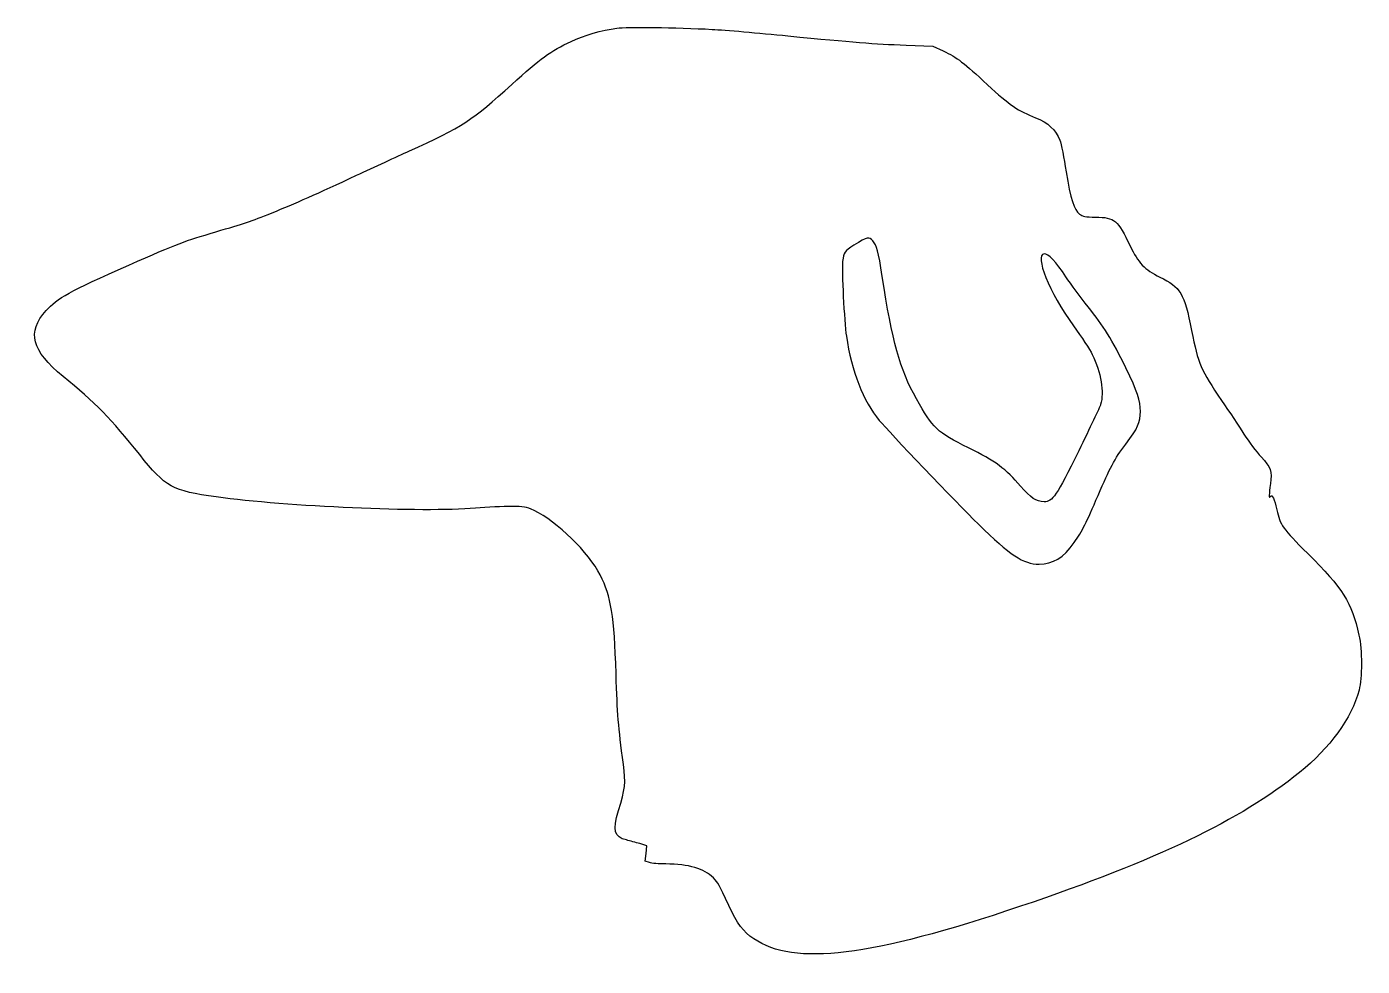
# Model space of a CAD drawing. Header units: centimetres. Extents: x -17.8 to 17.6, y -12.7 to 12.3.
import ezdxf

# ---------------------------------------------------------------- set-up
doc = ezdxf.new("R2010")
doc.units = ezdxf.units.CM
doc.header["$MEASUREMENT"] = 0
doc.layers.add('Layer 1', color=7, linetype='Continuous')

msp = doc.modelspace()

# ---------------------------------------------------------------- linework, layer by layer
at = {"layer": 'Layer 1'}
for points, knots in [([(-2.16958, 12.29078), (-2.55764, 12.23786), (-3.048, 12.09675), (-3.37961, 11.938), (-3.37961, 11.938), (-3.937, 11.68047), (-4.19453, 11.48997), (-4.95653, 10.795), (-4.95653, 10.795), (-6.00075, 9.83897), (-6.26534, 9.66611), (-7.69056, 9.02053), (-7.69056, 9.02053), (-7.99042, 8.88647), (-8.61837, 8.59367), (-9.08403, 8.37847), (-9.08403, 8.37847), (-10.10709, 7.89869), (-10.73856, 7.62), (-11.32417, 7.38364), (-11.32417, 7.38364), (-11.91684, 7.14375), (-12.04736, 7.10142), (-12.82348, 6.87564), (-12.82348, 6.87564), (-13.65956, 6.63222), (-13.81126, 6.57225), (-15.13417, 5.99017), (-15.13417, 5.99017), (-16.7252, 5.28461), (-17.02859, 5.11881), (-17.33198, 4.78014), (-17.33198, 4.78014), (-17.84704, 4.20864), (-17.72004, 3.71828), (-16.8769, 3.03036), (-16.8769, 3.03036), (-16.03376, 2.34597), (-15.59632, 1.89794), (-14.8449, 0.9525), (-14.8449, 0.9525), (-14.16051, 0.08819), (-13.97707, -0.01058), (-12.80937, -0.17286), (-12.80937, -0.17286), (-10.96081, -0.43039), (-7.30956, -0.58914), (-5.92315, -0.47272), (-5.92315, -0.47272), (-5.60565, -0.4445), (-5.17879, -0.42333), (-4.97418, -0.42333), (-4.97418, -0.42333), (-4.62846, -0.42333), (-4.58612, -0.43039), (-4.36387, -0.53622), (-4.36387, -0.53622), (-3.75709, -0.82197), (-2.9069, -1.65453), (-2.60704, -2.24719), (-2.60704, -2.24719), (-2.31423, -2.82575), (-2.23662, -3.32316), (-2.18723, -4.87186), (-2.18723, -4.87186), (-2.15195, -5.97253), (-2.12726, -6.24769), (-1.9932, -7.28133), (-1.9932, -7.28133), (-1.92617, -7.7858), (-1.94381, -7.94102), (-2.1202, -8.509), (-2.1202, -8.509), (-2.28248, -9.03464), (-2.23662, -9.21456), (-1.91206, -9.29217), (-1.91206, -9.29217), (-1.82034, -9.31686), (-1.66159, -9.3592), (-1.55575, -9.38742), (-1.55575, -9.38742), (-1.55575, -9.38742), (-1.36878, -9.44386), (-1.36878, -9.44386), (-1.36878, -9.44386), (-1.36878, -9.44386), (-1.38995, -9.64847), (-1.38995, -9.64847), (-1.38995, -9.64847), (-1.38995, -9.64847), (-1.41464, -9.85308), (-1.41464, -9.85308), (-1.41464, -9.85308), (-1.41464, -9.85308), (-1.30175, -9.89189), (-1.30175, -9.89189), (-1.30175, -9.89189), (-1.23825, -9.91306), (-1.04422, -9.9307), (-0.86783, -9.9307), (-0.86783, -9.9307), (-0.24694, -9.93423), (0.15523, -10.05064), (0.39864, -10.30112), (0.39864, -10.30112), (0.52917, -10.43518), (0.55033, -10.47045), (0.80786, -11.0349), (0.80786, -11.0349), (1.03717, -11.52879), (1.1818, -11.72282), (1.47461, -11.92037), (1.47461, -11.92037), (2.55411, -12.65062), (4.57553, -12.40368), (8.55839, -11.05606), (8.55839, -11.05606), (12.19906, -9.82487), (14.38628, -8.77712), (15.97378, -7.49653), (15.97378, -7.49653), (16.78517, -6.84742), (17.35314, -6.06072), (17.55775, -5.30578), (17.55775, -5.30578), (17.64242, -4.99534), (17.63889, -4.23334), (17.55422, -3.84528), (17.55422, -3.84528), (17.36019, -2.97039), (17.13089, -2.60703), (16.1925, -1.6757), (16.1925, -1.6757), (15.52575, -1.01601), (15.45519, -0.91723), (15.37053, -0.51153), (15.37053, -0.51153), (15.31056, -0.22578), (15.24706, -0.09172), (15.2012, -0.16228), (15.2012, -0.16228), (15.15887, -0.22578), (15.16239, -0.10584), (15.2012, 0.18344), (15.2012, 0.18344), (15.25059, 0.50447), (15.20826, 0.61736), (14.95426, 0.89605), (14.95426, 0.89605), (14.83079, 1.02658), (14.62618, 1.29822), (14.49918, 1.4993), (14.49918, 1.4993), (14.37218, 1.69686), (14.10407, 2.09902), (13.90299, 2.39183), (13.90299, 2.39183), (13.35618, 3.19616), (13.2821, 3.36902), (13.10571, 4.25097), (13.10571, 4.25097), (12.91168, 5.24228), (12.8129, 5.40808), (12.2661, 5.67266), (12.2661, 5.67266), (11.85335, 5.87374), (11.69107, 6.0466), (11.47235, 6.50169), (11.47235, 6.50169), (11.15132, 7.18608), (11.06313, 7.26016), (10.55513, 7.26722), (10.55513, 7.26722), (10.28702, 7.27075), (10.21294, 7.28486), (10.1318, 7.34483), (10.1318, 7.34483), (9.98011, 7.45772), (9.88838, 7.75052), (9.77197, 8.47372), (9.77197, 8.47372), (9.71553, 8.83708), (9.64144, 9.21808), (9.60616, 9.31333), (9.60616, 9.31333), (9.51444, 9.57439), (9.28513, 9.78252), (8.96058, 9.90952), (8.96058, 9.90952), (8.50902, 10.08238), (8.25855, 10.25524), (7.68705, 10.78441), (7.68705, 10.78441), (7.04852, 11.37708), (6.87919, 11.5076), (6.50524, 11.68399), (6.50524, 11.68399), (6.50524, 11.68399), (6.23007, 11.81452), (6.23007, 11.81452), (6.23007, 11.81452), (6.23007, 11.81452), (5.52451, 11.83921), (5.52451, 11.83921), (5.52451, 11.83921), (4.63904, 11.87449), (4.14868, 11.91329), (2.38126, 12.08615), (2.38126, 12.08615), (1.60515, 12.16376), (0.70204, 12.24137), (0.37043, 12.25901), (0.37043, 12.25901), (-0.60676, 12.31193), (-1.90499, 12.32957), (-2.16957, 12.29076), (-2.16957, 12.29076), (-2.16957, 12.29076), (-2.16958, 12.29078), (-2.16958, 12.29078)], [0, 0, 0, 0, 0.01785714, 0.01785714, 0.01785714, 0.01785714, 0.03571429, 0.03571429, 0.03571429, 0.03571429, 0.05357143, 0.05357143, 0.05357143, 0.05357143, 0.07142857, 0.07142857, 0.07142857, 0.07142857, 0.08928571, 0.08928571, 0.08928571, 0.08928571, 0.10714286, 0.10714286, 0.10714286, 0.10714286, 0.125, 0.125, 0.125, 0.125, 0.14285714, 0.14285714, 0.14285714, 0.14285714, 0.16071429, 0.16071429, 0.16071429, 0.16071429, 0.17857143, 0.17857143, 0.17857143, 0.17857143, 0.19642857, 0.19642857, 0.19642857, 0.19642857, 0.21428571, 0.21428571, 0.21428571, 0.21428571, 0.23214286, 0.23214286, 0.23214286, 0.23214286, 0.25, 0.25, 0.25, 0.25, 0.26785714, 0.26785714, 0.26785714, 0.26785714, 0.28571429, 0.28571429, 0.28571429, 0.28571429, 0.30357143, 0.30357143, 0.30357143, 0.30357143, 0.32142857, 0.32142857, 0.32142857, 0.32142857, 0.33928571, 0.33928571, 0.33928571, 0.33928571, 0.35714286, 0.35714286, 0.35714286, 0.35714286, 0.375, 0.375, 0.375, 0.375, 0.39285714, 0.39285714, 0.39285714, 0.39285714, 0.41071429, 0.41071429, 0.41071429, 0.41071429, 0.42857143, 0.42857143, 0.42857143, 0.42857143, 0.44642857, 0.44642857, 0.44642857, 0.44642857, 0.46428571, 0.46428571, 0.46428571, 0.46428571, 0.48214286, 0.48214286, 0.48214286, 0.48214286, 0.5, 0.5, 0.5, 0.5, 0.51785714, 0.51785714, 0.51785714, 0.51785714, 0.53571429, 0.53571429, 0.53571429, 0.53571429, 0.55357143, 0.55357143, 0.55357143, 0.55357143, 0.57142857, 0.57142857, 0.57142857, 0.57142857, 0.58928571, 0.58928571, 0.58928571, 0.58928571, 0.60714286, 0.60714286, 0.60714286, 0.60714286, 0.625, 0.625, 0.625, 0.625, 0.64285714, 0.64285714, 0.64285714, 0.64285714, 0.66071429, 0.66071429, 0.66071429, 0.66071429, 0.67857143, 0.67857143, 0.67857143, 0.67857143, 0.69642857, 0.69642857, 0.69642857, 0.69642857, 0.71428571, 0.71428571, 0.71428571, 0.71428571, 0.73214286, 0.73214286, 0.73214286, 0.73214286, 0.75, 0.75, 0.75, 0.75, 0.76785714, 0.76785714, 0.76785714, 0.76785714, 0.78571429, 0.78571429, 0.78571429, 0.78571429, 0.80357143, 0.80357143, 0.80357143, 0.80357143, 0.82142857, 0.82142857, 0.82142857, 0.82142857, 0.83928571, 0.83928571, 0.83928571, 0.83928571, 0.85714286, 0.85714286, 0.85714286, 0.85714286, 0.875, 0.875, 0.875, 0.875, 0.89285714, 0.89285714, 0.89285714, 0.89285714, 0.91071429, 0.91071429, 0.91071429, 0.91071429, 0.92857143, 0.92857143, 0.92857143, 0.92857143, 0.94642857, 0.94642857, 0.94642857, 0.94642857, 0.96428571, 0.96428571, 0.96428571, 0.96428571, 1, 1, 1, 1]), ([(4.6355, 6.63222), (4.74486, 6.5158), (4.78367, 6.36411), (4.88597, 5.6903), (4.88597, 5.6903), (5.14703, 3.96874), (5.35516, 3.23144), (5.79614, 2.43416), (5.79614, 2.43416), (6.223, 1.66158), (6.35353, 1.5381), (7.17903, 1.13241), (7.17903, 1.13241), (7.87753, 0.79022), (8.18445, 0.56444), (8.56192, 0.11641), (8.56192, 0.11641), (8.83003, -0.20109), (8.9782, -0.29987), (9.18986, -0.29987), (9.18986, -0.29987), (9.41211, -0.29987), (9.51442, -0.1517), (10.10708, 1.0548), (10.10708, 1.0548), (10.40341, 1.65805), (10.66447, 2.21191), (10.68916, 2.28599), (10.68916, 2.28599), (10.78794, 2.59996), (10.69974, 3.14324), (10.46691, 3.61596), (10.46691, 3.61596), (10.40341, 3.74296), (10.18116, 4.08163), (9.97302, 4.37443), (9.97302, 4.37443), (9.32038, 5.2846), (8.92527, 6.25121), (9.18985, 6.29001), (9.18985, 6.29001), (9.29568, 6.30412), (9.50382, 6.0854), (9.76841, 5.6797), (9.76841, 5.6797), (9.89541, 5.48567), (10.15999, 5.12584), (10.35755, 4.88242), (10.35755, 4.88242), (10.76324, 4.38148), (10.99961, 3.99695), (11.35944, 3.26317), (11.35944, 3.26317), (11.67341, 2.61759), (11.7475, 2.39181), (11.7475, 2.10253), (11.7475, 2.10253), (11.7475, 1.80972), (11.67694, 1.65097), (11.35944, 1.2347), (11.35944, 1.2347), (11.05252, 0.82901), (10.93258, 0.5997), (10.62213, -0.13055), (10.62213, -0.13055), (10.31169, -0.86433), (10.21291, -1.06541), (9.9836, -1.38644), (9.9836, -1.38644), (9.70138, -1.78861), (9.42621, -1.95794), (9.05227, -1.95794), (9.05227, -1.95794), (8.63599, -1.95794), (8.28321, -1.72863), (7.44008, -0.89608), (7.44008, -0.89608), (6.84741, -0.314), (5.05883, 1.56278), (4.80836, 1.86264), (4.80836, 1.86264), (4.38503, 2.37064), (4.07105, 3.17145), (3.93347, 4.10278), (3.93347, 4.10278), (3.87703, 4.48378), (3.80647, 5.86314), (3.83469, 6.08892), (3.83469, 6.08892), (3.86644, 6.33939), (3.87702, 6.35703), (4.13455, 6.51931), (4.13455, 6.51931), (4.51202, 6.75214), (4.52261, 6.75214), (4.63549, 6.6322), (4.63549, 6.6322), (4.63549, 6.6322), (4.6355, 6.63222), (4.6355, 6.63222)], [0, 0, 0, 0, 0.03846154, 0.03846154, 0.03846154, 0.03846154, 0.07692308, 0.07692308, 0.07692308, 0.07692308, 0.11538462, 0.11538462, 0.11538462, 0.11538462, 0.15384615, 0.15384615, 0.15384615, 0.15384615, 0.19230769, 0.19230769, 0.19230769, 0.19230769, 0.23076923, 0.23076923, 0.23076923, 0.23076923, 0.26923077, 0.26923077, 0.26923077, 0.26923077, 0.30769231, 0.30769231, 0.30769231, 0.30769231, 0.34615385, 0.34615385, 0.34615385, 0.34615385, 0.38461538, 0.38461538, 0.38461538, 0.38461538, 0.42307692, 0.42307692, 0.42307692, 0.42307692, 0.46153846, 0.46153846, 0.46153846, 0.46153846, 0.5, 0.5, 0.5, 0.5, 0.53846154, 0.53846154, 0.53846154, 0.53846154, 0.57692308, 0.57692308, 0.57692308, 0.57692308, 0.61538462, 0.61538462, 0.61538462, 0.61538462, 0.65384615, 0.65384615, 0.65384615, 0.65384615, 0.69230769, 0.69230769, 0.69230769, 0.69230769, 0.73076923, 0.73076923, 0.73076923, 0.73076923, 0.76923077, 0.76923077, 0.76923077, 0.76923077, 0.80769231, 0.80769231, 0.80769231, 0.80769231, 0.84615385, 0.84615385, 0.84615385, 0.84615385, 0.88461538, 0.88461538, 0.88461538, 0.88461538, 0.92307692, 0.92307692, 0.92307692, 0.92307692, 1, 1, 1, 1])]:
    msp.add_open_spline(points, degree=3, knots=knots, dxfattribs=at)

doc.saveas('drawing.dxf')
